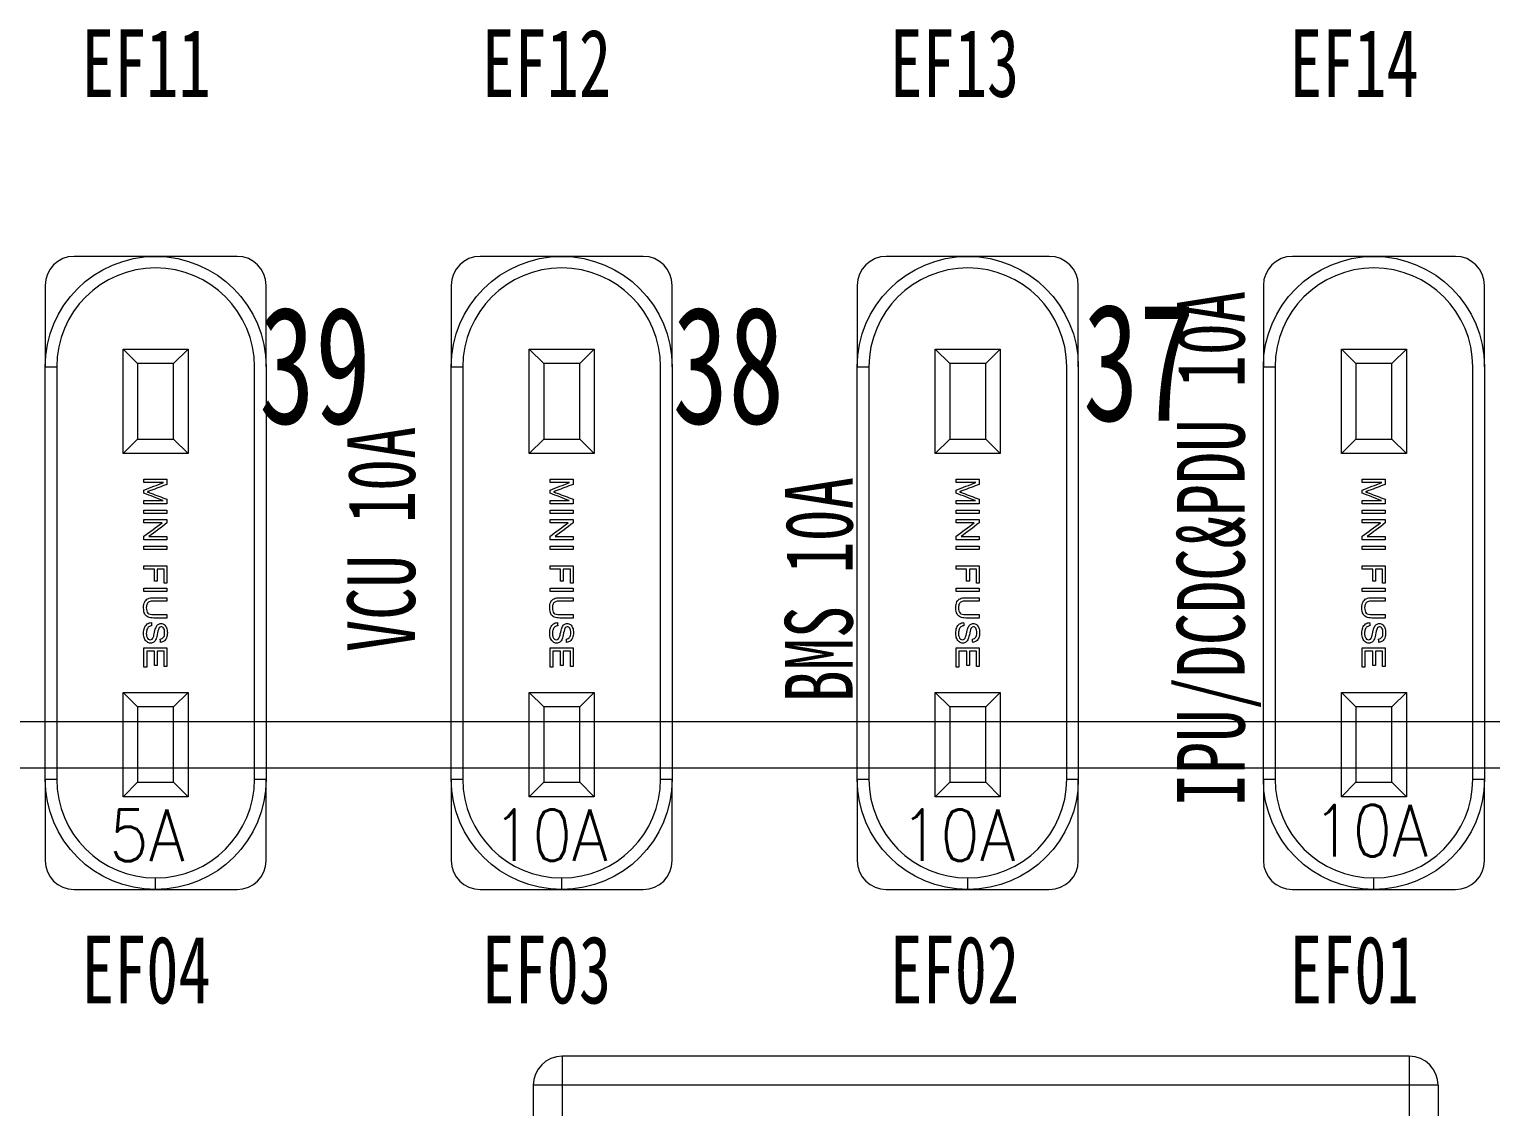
# Model space of a CAD drawing. Header units: inches. Extents: x 47316 to 59086, y 3141 to 11743.
# Drawn here: x 50613.6 to 50670.3, y 10012.2 to 10054 of the extents above; entities that cross this region are included whole.
import ezdxf
from ezdxf.enums import TextEntityAlignment as Align

# ---------------------------------------------------------------- set-up
doc = ezdxf.new("R2010")
doc.units = ezdxf.units.IN
doc.header["$MEASUREMENT"] = 0
doc.styles.add('MtX_romans_shx', font='romans.shx')
doc.styles.add('MtX_STSong', font='')
doc.styles.add('仿宋', font='仿宋_GB2312.ttf', dxfattribs={"width": 0.7})
doc.styles.get('MtX_STSong').set_extended_font_data('STSong')

msp = doc.modelspace()

# ---------------------------------------------------------------- linework, layer by layer
at = {"color": 0, "linetype": 'Continuous', "lineweight": 15}
for p, q in [((50618.516, 10045.15), (50615.355, 10045.15)), ((50621.677, 10045.15), (50618.516, 10045.15)), ((50634.266, 10045.15), (50631.105, 10045.15)), ((50637.427, 10045.15), (50634.266, 10045.15)), ((50650.016, 10045.15), (50646.855, 10045.15)), ((50653.177, 10045.15), (50650.016, 10045.15)), ((50665.766, 10045.15), (50662.605, 10045.15)), ((50668.927, 10045.15), (50665.766, 10045.15)), ((50614.23, 10044.025), (50614.23, 10040.864)), ((50622.802, 10040.864), (50622.802, 10044.025)), ((50629.98, 10044.025), (50629.98, 10040.864)), ((50638.552, 10040.864), (50638.552, 10044.025)), ((50645.73, 10044.025), (50645.73, 10040.864)), ((50654.302, 10040.864), (50654.302, 10044.025)), ((50661.48, 10044.025), (50661.48, 10040.864)), ((50670.052, 10040.864), (50670.052, 10044.025)), ((50617.256, 10041.55), (50619.776, 10041.55)), ((50617.256, 10037.5), (50617.256, 10041.55)), ((50617.819, 10040.988), (50617.256, 10041.55)), ((50619.776, 10041.55), (50619.214, 10040.988)), ((50619.776, 10041.55), (50619.776, 10037.5)), ((50633.006, 10041.55), (50635.526, 10041.55)), ((50633.006, 10037.5), (50633.006, 10041.55)), ((50633.569, 10040.988), (50633.006, 10041.55)), ((50635.526, 10041.55), (50634.964, 10040.988)), ((50635.526, 10041.55), (50635.526, 10037.5)), ((50648.756, 10041.55), (50651.276, 10041.55)), ((50648.756, 10037.5), (50648.756, 10041.55)), ((50649.319, 10040.988), (50648.756, 10041.55)), ((50651.276, 10041.55), (50650.714, 10040.988)), ((50651.276, 10041.55), (50651.276, 10037.5)), ((50664.506, 10041.55), (50667.026, 10041.55)), ((50664.506, 10037.5), (50664.506, 10041.55)), ((50665.069, 10040.988), (50664.506, 10041.55)), ((50667.026, 10041.55), (50666.464, 10040.988)), ((50667.026, 10041.55), (50667.026, 10037.5)), ((50617.819, 10040.988), (50617.819, 10038.063)), ((50619.214, 10040.988), (50617.819, 10040.988)), ((50619.214, 10038.063), (50619.214, 10040.988)), ((50633.569, 10040.988), (50633.569, 10038.063)), ((50634.964, 10040.988), (50633.569, 10040.988)), ((50634.964, 10038.063), (50634.964, 10040.988)), ((50649.319, 10040.988), (50649.319, 10038.063)), ((50650.714, 10040.988), (50649.319, 10040.988)), ((50650.714, 10038.063), (50650.714, 10040.988)), ((50665.069, 10040.988), (50665.069, 10038.063)), ((50666.464, 10040.988), (50665.069, 10040.988)), ((50666.464, 10038.063), (50666.464, 10040.988)), ((50614.23, 10024.866), (50614.23, 10040.864)), ((50614.23, 10040.864), (50614.68, 10040.864)), ((50614.68, 10040.864), (50614.68, 10024.866)), ((50622.352, 10024.866), (50622.352, 10040.864)), ((50622.802, 10040.864), (50622.802, 10024.866)), ((50629.98, 10024.866), (50629.98, 10040.864)), ((50629.98, 10040.864), (50630.43, 10040.864)), ((50630.43, 10040.864), (50630.43, 10024.866)), ((50638.102, 10024.866), (50638.102, 10040.864)), ((50638.552, 10040.864), (50638.552, 10024.866)), ((50645.73, 10024.866), (50645.73, 10040.864)), ((50645.73, 10040.864), (50646.18, 10040.864)), ((50646.18, 10040.864), (50646.18, 10024.866)), ((50653.852, 10024.866), (50653.852, 10040.864)), ((50654.302, 10040.864), (50654.302, 10024.866)), ((50661.48, 10024.866), (50661.48, 10040.864)), ((50661.48, 10040.864), (50661.93, 10040.864)), ((50661.93, 10040.864), (50661.93, 10024.866)), ((50669.602, 10024.866), (50669.602, 10040.864)), ((50670.052, 10040.864), (50670.052, 10024.866)), ((50617.819, 10038.063), (50617.256, 10037.5)), ((50617.819, 10038.063), (50619.214, 10038.063)), ((50619.776, 10037.5), (50619.214, 10038.063)), ((50633.569, 10038.063), (50633.006, 10037.5)), ((50633.569, 10038.063), (50634.964, 10038.063)), ((50635.526, 10037.5), (50634.964, 10038.063)), ((50649.319, 10038.063), (50648.756, 10037.5)), ((50649.319, 10038.063), (50650.714, 10038.063)), ((50651.276, 10037.5), (50650.714, 10038.063)), ((50665.069, 10038.063), (50664.506, 10037.5)), ((50665.069, 10038.063), (50666.464, 10038.063)), ((50667.026, 10037.5), (50666.464, 10038.063)), ((50619.776, 10037.5), (50617.256, 10037.5)), ((50635.526, 10037.5), (50633.006, 10037.5)), ((50651.276, 10037.5), (50648.756, 10037.5)), ((50667.026, 10037.5), (50664.506, 10037.5)), ((50617.819, 10027.668), (50617.256, 10028.23)), ((50617.256, 10024.18), (50617.256, 10028.23)), ((50617.256, 10028.23), (50619.776, 10028.23)), ((50619.776, 10028.23), (50619.214, 10027.668)), ((50619.776, 10028.23), (50619.776, 10024.18)), ((50633.569, 10027.668), (50633.006, 10028.23)), ((50633.006, 10024.18), (50633.006, 10028.23)), ((50633.006, 10028.23), (50635.526, 10028.23)), ((50635.526, 10028.23), (50634.964, 10027.668)), ((50635.526, 10028.23), (50635.526, 10024.18)), ((50649.319, 10027.668), (50648.756, 10028.23)), ((50648.756, 10024.18), (50648.756, 10028.23)), ((50648.756, 10028.23), (50651.276, 10028.23)), ((50651.276, 10028.23), (50650.714, 10027.668)), ((50651.276, 10028.23), (50651.276, 10024.18)), ((50665.069, 10027.668), (50664.506, 10028.23)), ((50664.506, 10024.18), (50664.506, 10028.23)), ((50664.506, 10028.23), (50667.026, 10028.23)), ((50667.026, 10028.23), (50666.464, 10027.668)), ((50667.026, 10028.23), (50667.026, 10024.18)), ((50617.819, 10027.668), (50617.819, 10024.743)), ((50619.214, 10027.668), (50617.819, 10027.668)), ((50619.214, 10024.743), (50619.214, 10027.668)), ((50633.569, 10027.668), (50633.569, 10024.743)), ((50634.964, 10027.668), (50633.569, 10027.668)), ((50634.964, 10024.743), (50634.964, 10027.668)), ((50649.319, 10027.668), (50649.319, 10024.743)), ((50650.714, 10027.668), (50649.319, 10027.668)), ((50650.714, 10024.743), (50650.714, 10027.668)), ((50665.069, 10027.668), (50665.069, 10024.743)), ((50666.464, 10027.668), (50665.069, 10027.668)), ((50666.464, 10024.743), (50666.464, 10027.668)), ((50614.23, 10024.866), (50614.68, 10024.866)), ((50614.23, 10024.866), (50614.23, 10021.705)), ((50617.819, 10024.743), (50617.256, 10024.18)), ((50617.819, 10024.743), (50619.214, 10024.743)), ((50619.776, 10024.18), (50619.214, 10024.743)), ((50622.352, 10024.866), (50622.802, 10024.866)), ((50622.802, 10021.705), (50622.802, 10024.866)), ((50629.98, 10024.866), (50630.43, 10024.866)), ((50629.98, 10024.866), (50629.98, 10021.705)), ((50633.569, 10024.743), (50633.006, 10024.18)), ((50633.569, 10024.743), (50634.964, 10024.743)), ((50635.526, 10024.18), (50634.964, 10024.743)), ((50638.102, 10024.866), (50638.552, 10024.866)), ((50638.552, 10021.705), (50638.552, 10024.866)), ((50645.73, 10024.866), (50646.18, 10024.866)), ((50645.73, 10024.866), (50645.73, 10021.705)), ((50649.319, 10024.743), (50648.756, 10024.18)), ((50649.319, 10024.743), (50650.714, 10024.743)), ((50651.276, 10024.18), (50650.714, 10024.743)), ((50653.852, 10024.866), (50654.302, 10024.866)), ((50654.302, 10021.705), (50654.302, 10024.866)), ((50661.48, 10024.866), (50661.93, 10024.866)), ((50661.48, 10024.866), (50661.48, 10021.705)), ((50665.069, 10024.743), (50664.506, 10024.18)), ((50665.069, 10024.743), (50666.464, 10024.743)), ((50667.026, 10024.18), (50666.464, 10024.743)), ((50669.602, 10024.866), (50670.052, 10024.866)), ((50670.052, 10021.705), (50670.052, 10024.866)), ((50619.776, 10024.18), (50617.256, 10024.18)), ((50635.526, 10024.18), (50633.006, 10024.18)), ((50651.276, 10024.18), (50648.756, 10024.18)), ((50667.026, 10024.18), (50664.506, 10024.18)), ((50615.355, 10020.58), (50618.516, 10020.58)), ((50618.516, 10020.58), (50618.516, 10021.03)), ((50618.516, 10020.58), (50621.677, 10020.58)), ((50631.105, 10020.58), (50634.266, 10020.58)), ((50634.266, 10020.58), (50634.266, 10021.03)), ((50634.266, 10020.58), (50637.427, 10020.58)), ((50646.855, 10020.58), (50650.016, 10020.58)), ((50650.016, 10020.58), (50650.016, 10021.03)), ((50650.016, 10020.58), (50653.177, 10020.58)), ((50662.605, 10020.58), (50665.766, 10020.58)), ((50665.766, 10020.58), (50665.766, 10021.03)), ((50665.766, 10020.58), (50668.927, 10020.58))]:
    msp.add_line(p, q, dxfattribs=at)
at = {"color": 0, "lineweight": 15}
for p, q in [((50878.278, 10027.093), (50570.006, 10027.093)), ((50878.278, 10025.293), (50570.006, 10025.293)), ((50634.285, 10014.109), (50634.285, 9979.909)), ((50667.135, 10014.109), (50634.285, 10014.109)), ((50667.135, 10014.109), (50667.135, 9979.909)), ((50633.16, 10012.984), (50633.16, 9981.034)), ((50668.26, 10012.984), (50633.16, 10012.984)), ((50668.26, 10012.984), (50668.26, 9981.034))]:
    msp.add_line(p, q, dxfattribs=at)
at = {"color": 0, "linetype": 'Continuous', "lineweight": 15, "extrusion": (0, 0, -1)}
for centre, start, end in [((-50618.516, 10040.864), 0, 180), ((-50634.266, 10040.864), 0, 180), ((-50650.016, 10040.864), 0, 180), ((-50665.766, 10040.864), 0, 180), ((-50618.516, 10024.866), 270, 0), ((-50618.516, 10024.866), 180, 270), ((-50634.266, 10024.866), 270, 0), ((-50634.266, 10024.866), 180, 270), ((-50650.016, 10024.866), 270, 0), ((-50650.016, 10024.866), 180, 270), ((-50665.766, 10024.866), 270, 0), ((-50665.766, 10024.866), 180, 270)]:
    msp.add_arc(centre, 4.286, start, end, dxfattribs=at)
at = {"color": 0, "linetype": 'Continuous', "lineweight": 15}
for centre, radius, start, end in [((50615.355, 10044.025), 1.125, 90, 180), ((50621.677, 10044.025), 1.125, 0, 90), ((50631.105, 10044.025), 1.125, 90, 180), ((50637.427, 10044.025), 1.125, 0, 90), ((50646.855, 10044.025), 1.125, 90, 180), ((50653.177, 10044.025), 1.125, 0, 90), ((50662.605, 10044.025), 1.125, 90, 180), ((50668.927, 10044.025), 1.125, 0, 90), ((50618.516, 10040.864), 3.836, 0, 180), ((50634.266, 10040.864), 3.836, 0, 180), ((50650.016, 10040.864), 3.836, 0, 180), ((50665.766, 10040.864), 3.836, 0, 180), ((50618.516, 10024.866), 3.836, 180, 270), ((50618.516, 10024.866), 3.836, 270, 0), ((50634.266, 10024.866), 3.836, 180, 270), ((50634.266, 10024.866), 3.836, 270, 0), ((50650.016, 10024.866), 3.836, 180, 270), ((50650.016, 10024.866), 3.836, 270, 0), ((50665.766, 10024.866), 3.836, 180, 270), ((50665.766, 10024.866), 3.836, 270, 0), ((50615.355, 10021.705), 1.125, 180, 270), ((50621.677, 10021.705), 1.125, 270, 0), ((50631.105, 10021.705), 1.125, 180, 270), ((50637.427, 10021.705), 1.125, 270, 0), ((50646.855, 10021.705), 1.125, 180, 270), ((50653.177, 10021.705), 1.125, 270, 0), ((50662.605, 10021.705), 1.125, 180, 270), ((50668.927, 10021.705), 1.125, 270, 0)]:
    msp.add_arc(centre, radius, start, end, dxfattribs=at)
at = {"color": 0, "lineweight": 15}
for centre, start, end in [((50634.285, 10012.984), 90, 180), ((50667.135, 10012.984), 0, 90)]:
    msp.add_arc(centre, 1.125, start, end, dxfattribs=at)
at = {"color": 0, "linetype": 'Continuous', "lineweight": 15}
for points in [[(50618.065, 10036.501), (50618.362, 10036.501), (50618.659, 10036.501), (50618.956, 10036.501)], [(50618.065, 10036.373), (50618.065, 10036.416), (50618.065, 10036.458), (50618.065, 10036.501)], [(50618.823, 10036.373), (50618.571, 10036.373), (50618.318, 10036.373), (50618.065, 10036.373)], [(50618.065, 10036.083), (50618.318, 10036.18), (50618.571, 10036.276), (50618.823, 10036.373)], [(50618.956, 10036.501), (50618.956, 10036.434), (50618.956, 10036.368), (50618.956, 10036.301)], [(50633.815, 10036.501), (50634.112, 10036.501), (50634.409, 10036.501), (50634.706, 10036.501)], [(50633.815, 10036.373), (50633.815, 10036.416), (50633.815, 10036.458), (50633.815, 10036.501)], [(50634.573, 10036.373), (50634.321, 10036.373), (50634.068, 10036.373), (50633.815, 10036.373)], [(50633.815, 10036.083), (50634.068, 10036.18), (50634.321, 10036.276), (50634.573, 10036.373)], [(50634.706, 10036.501), (50634.706, 10036.434), (50634.706, 10036.368), (50634.706, 10036.301)], [(50649.565, 10036.501), (50649.862, 10036.501), (50650.159, 10036.501), (50650.456, 10036.501)], [(50649.565, 10036.373), (50649.565, 10036.416), (50649.565, 10036.458), (50649.565, 10036.501)], [(50650.323, 10036.373), (50650.071, 10036.373), (50649.818, 10036.373), (50649.565, 10036.373)], [(50649.565, 10036.083), (50649.818, 10036.18), (50650.071, 10036.276), (50650.323, 10036.373)], [(50650.456, 10036.501), (50650.456, 10036.434), (50650.456, 10036.368), (50650.456, 10036.301)], [(50665.315, 10036.501), (50665.612, 10036.501), (50665.909, 10036.501), (50666.206, 10036.501)], [(50665.315, 10036.373), (50665.315, 10036.416), (50665.315, 10036.458), (50665.315, 10036.501)], [(50666.073, 10036.373), (50665.821, 10036.373), (50665.568, 10036.373), (50665.315, 10036.373)], [(50665.315, 10036.083), (50665.568, 10036.18), (50665.821, 10036.276), (50666.073, 10036.373)], [(50666.206, 10036.501), (50666.206, 10036.434), (50666.206, 10036.368), (50666.206, 10036.301)], [(50618.065, 10035.963), (50618.065, 10036.003), (50618.065, 10036.043), (50618.065, 10036.083)], [(50618.811, 10035.672), (50618.562, 10035.769), (50618.313, 10035.866), (50618.065, 10035.963)], [(50633.815, 10035.963), (50633.815, 10036.003), (50633.815, 10036.043), (50633.815, 10036.083)], [(50634.561, 10035.672), (50634.312, 10035.769), (50634.063, 10035.866), (50633.815, 10035.963)], [(50649.565, 10035.963), (50649.565, 10036.003), (50649.565, 10036.043), (50649.565, 10036.083)], [(50650.311, 10035.672), (50650.062, 10035.769), (50649.813, 10035.866), (50649.565, 10035.963)], [(50665.315, 10035.963), (50665.315, 10036.003), (50665.315, 10036.043), (50665.315, 10036.083)], [(50666.061, 10035.672), (50665.812, 10035.769), (50665.563, 10035.866), (50665.315, 10035.963)], [(50618.065, 10035.544), (50618.065, 10035.587), (50618.065, 10035.629), (50618.065, 10035.672)], [(50618.065, 10035.672), (50618.313, 10035.672), (50618.562, 10035.672), (50618.811, 10035.672)], [(50618.956, 10035.544), (50618.659, 10035.544), (50618.362, 10035.544), (50618.065, 10035.544)], [(50618.065, 10035.175), (50618.065, 10035.219), (50618.065, 10035.263), (50618.065, 10035.308)], [(50618.065, 10035.308), (50618.362, 10035.308), (50618.659, 10035.308), (50618.956, 10035.308)], [(50618.956, 10035.723), (50618.956, 10035.663), (50618.956, 10035.604), (50618.956, 10035.544)], [(50618.956, 10035.308), (50618.956, 10035.263), (50618.956, 10035.219), (50618.956, 10035.175)], [(50633.815, 10035.544), (50633.815, 10035.587), (50633.815, 10035.629), (50633.815, 10035.672)], [(50633.815, 10035.672), (50634.063, 10035.672), (50634.312, 10035.672), (50634.561, 10035.672)], [(50634.706, 10035.544), (50634.409, 10035.544), (50634.112, 10035.544), (50633.815, 10035.544)], [(50633.815, 10035.175), (50633.815, 10035.219), (50633.815, 10035.263), (50633.815, 10035.308)], [(50633.815, 10035.308), (50634.112, 10035.308), (50634.409, 10035.308), (50634.706, 10035.308)], [(50634.706, 10035.723), (50634.706, 10035.663), (50634.706, 10035.604), (50634.706, 10035.544)], [(50634.706, 10035.308), (50634.706, 10035.263), (50634.706, 10035.219), (50634.706, 10035.175)], [(50649.565, 10035.544), (50649.565, 10035.587), (50649.565, 10035.629), (50649.565, 10035.672)], [(50649.565, 10035.672), (50649.813, 10035.672), (50650.062, 10035.672), (50650.311, 10035.672)], [(50650.456, 10035.544), (50650.159, 10035.544), (50649.862, 10035.544), (50649.565, 10035.544)], [(50649.565, 10035.175), (50649.565, 10035.219), (50649.565, 10035.263), (50649.565, 10035.308)], [(50649.565, 10035.308), (50649.862, 10035.308), (50650.159, 10035.308), (50650.456, 10035.308)], [(50650.456, 10035.723), (50650.456, 10035.663), (50650.456, 10035.604), (50650.456, 10035.544)], [(50650.456, 10035.308), (50650.456, 10035.263), (50650.456, 10035.219), (50650.456, 10035.175)], [(50665.315, 10035.544), (50665.315, 10035.587), (50665.315, 10035.629), (50665.315, 10035.672)], [(50665.315, 10035.672), (50665.563, 10035.672), (50665.812, 10035.672), (50666.061, 10035.672)], [(50666.206, 10035.544), (50665.909, 10035.544), (50665.612, 10035.544), (50665.315, 10035.544)], [(50665.315, 10035.175), (50665.315, 10035.219), (50665.315, 10035.263), (50665.315, 10035.308)], [(50665.315, 10035.308), (50665.612, 10035.308), (50665.909, 10035.308), (50666.206, 10035.308)], [(50666.206, 10035.723), (50666.206, 10035.663), (50666.206, 10035.604), (50666.206, 10035.544)], [(50666.206, 10035.308), (50666.206, 10035.263), (50666.206, 10035.219), (50666.206, 10035.175)], [(50618.956, 10035.175), (50618.659, 10035.175), (50618.362, 10035.175), (50618.065, 10035.175)], [(50618.065, 10034.815), (50618.065, 10034.858), (50618.065, 10034.9), (50618.065, 10034.943)], [(50618.065, 10034.943), (50618.362, 10034.943), (50618.659, 10034.943), (50618.956, 10034.943)], [(50618.765, 10034.815), (50618.532, 10034.815), (50618.298, 10034.815), (50618.065, 10034.815)], [(50618.065, 10034.289), (50618.298, 10034.464), (50618.532, 10034.64), (50618.765, 10034.815)], [(50618.956, 10034.806), (50618.723, 10034.631), (50618.489, 10034.455), (50618.256, 10034.28)], [(50618.956, 10034.943), (50618.956, 10034.897), (50618.956, 10034.852), (50618.956, 10034.806)], [(50634.706, 10035.175), (50634.409, 10035.175), (50634.112, 10035.175), (50633.815, 10035.175)], [(50633.815, 10034.815), (50633.815, 10034.858), (50633.815, 10034.9), (50633.815, 10034.943)], [(50633.815, 10034.943), (50634.112, 10034.943), (50634.409, 10034.943), (50634.706, 10034.943)], [(50634.515, 10034.815), (50634.282, 10034.815), (50634.048, 10034.815), (50633.815, 10034.815)], [(50633.815, 10034.289), (50634.048, 10034.464), (50634.282, 10034.64), (50634.515, 10034.815)], [(50634.706, 10034.806), (50634.473, 10034.631), (50634.239, 10034.455), (50634.006, 10034.28)], [(50634.706, 10034.943), (50634.706, 10034.897), (50634.706, 10034.852), (50634.706, 10034.806)], [(50650.456, 10035.175), (50650.159, 10035.175), (50649.862, 10035.175), (50649.565, 10035.175)], [(50649.565, 10034.815), (50649.565, 10034.858), (50649.565, 10034.9), (50649.565, 10034.943)], [(50649.565, 10034.943), (50649.862, 10034.943), (50650.159, 10034.943), (50650.456, 10034.943)], [(50650.265, 10034.815), (50650.032, 10034.815), (50649.798, 10034.815), (50649.565, 10034.815)], [(50649.565, 10034.289), (50649.798, 10034.464), (50650.032, 10034.64), (50650.265, 10034.815)], [(50650.456, 10034.806), (50650.223, 10034.631), (50649.989, 10034.455), (50649.756, 10034.28)], [(50650.456, 10034.943), (50650.456, 10034.897), (50650.456, 10034.852), (50650.456, 10034.806)], [(50666.206, 10035.175), (50665.909, 10035.175), (50665.612, 10035.175), (50665.315, 10035.175)], [(50665.315, 10034.815), (50665.315, 10034.858), (50665.315, 10034.9), (50665.315, 10034.943)], [(50665.315, 10034.943), (50665.612, 10034.943), (50665.909, 10034.943), (50666.206, 10034.943)], [(50666.015, 10034.815), (50665.782, 10034.815), (50665.548, 10034.815), (50665.315, 10034.815)], [(50665.315, 10034.289), (50665.548, 10034.464), (50665.782, 10034.64), (50666.015, 10034.815)], [(50666.206, 10034.806), (50665.973, 10034.631), (50665.739, 10034.455), (50665.506, 10034.28)], [(50666.206, 10034.943), (50666.206, 10034.897), (50666.206, 10034.852), (50666.206, 10034.806)], [(50618.065, 10034.153), (50618.065, 10034.198), (50618.065, 10034.243), (50618.065, 10034.289)], [(50618.956, 10034.153), (50618.659, 10034.153), (50618.362, 10034.153), (50618.065, 10034.153)], [(50618.256, 10034.28), (50618.489, 10034.28), (50618.723, 10034.28), (50618.956, 10034.28)], [(50618.956, 10034.28), (50618.956, 10034.237), (50618.956, 10034.195), (50618.956, 10034.153)], [(50633.815, 10034.153), (50633.815, 10034.198), (50633.815, 10034.243), (50633.815, 10034.289)], [(50634.706, 10034.153), (50634.409, 10034.153), (50634.112, 10034.153), (50633.815, 10034.153)], [(50634.006, 10034.28), (50634.239, 10034.28), (50634.473, 10034.28), (50634.706, 10034.28)], [(50634.706, 10034.28), (50634.706, 10034.237), (50634.706, 10034.195), (50634.706, 10034.153)], [(50649.565, 10034.153), (50649.565, 10034.198), (50649.565, 10034.243), (50649.565, 10034.289)], [(50650.456, 10034.153), (50650.159, 10034.153), (50649.862, 10034.153), (50649.565, 10034.153)], [(50649.756, 10034.28), (50649.989, 10034.28), (50650.223, 10034.28), (50650.456, 10034.28)], [(50650.456, 10034.28), (50650.456, 10034.237), (50650.456, 10034.195), (50650.456, 10034.153)], [(50665.315, 10034.153), (50665.315, 10034.198), (50665.315, 10034.243), (50665.315, 10034.289)], [(50666.206, 10034.153), (50665.909, 10034.153), (50665.612, 10034.153), (50665.315, 10034.153)], [(50665.506, 10034.28), (50665.739, 10034.28), (50665.973, 10034.28), (50666.206, 10034.28)], [(50666.206, 10034.28), (50666.206, 10034.237), (50666.206, 10034.195), (50666.206, 10034.153)], [(50618.065, 10033.774), (50618.065, 10033.819), (50618.065, 10033.863), (50618.065, 10033.907)], [(50618.065, 10033.907), (50618.362, 10033.907), (50618.659, 10033.907), (50618.956, 10033.907)], [(50618.956, 10033.774), (50618.659, 10033.774), (50618.362, 10033.774), (50618.065, 10033.774)], [(50618.956, 10033.907), (50618.956, 10033.863), (50618.956, 10033.819), (50618.956, 10033.774)], [(50633.815, 10033.774), (50633.815, 10033.819), (50633.815, 10033.863), (50633.815, 10033.907)], [(50633.815, 10033.907), (50634.112, 10033.907), (50634.409, 10033.907), (50634.706, 10033.907)], [(50634.706, 10033.774), (50634.409, 10033.774), (50634.112, 10033.774), (50633.815, 10033.774)], [(50634.706, 10033.907), (50634.706, 10033.863), (50634.706, 10033.819), (50634.706, 10033.774)], [(50649.565, 10033.774), (50649.565, 10033.819), (50649.565, 10033.863), (50649.565, 10033.907)], [(50649.565, 10033.907), (50649.862, 10033.907), (50650.159, 10033.907), (50650.456, 10033.907)], [(50650.456, 10033.774), (50650.159, 10033.774), (50649.862, 10033.774), (50649.565, 10033.774)], [(50650.456, 10033.907), (50650.456, 10033.863), (50650.456, 10033.819), (50650.456, 10033.774)], [(50665.315, 10033.774), (50665.315, 10033.819), (50665.315, 10033.863), (50665.315, 10033.907)], [(50665.315, 10033.907), (50665.612, 10033.907), (50665.909, 10033.907), (50666.206, 10033.907)], [(50666.206, 10033.774), (50665.909, 10033.774), (50665.612, 10033.774), (50665.315, 10033.774)], [(50666.206, 10033.907), (50666.206, 10033.863), (50666.206, 10033.819), (50666.206, 10033.774)], [(50618.065, 10033.145), (50618.362, 10033.145), (50618.659, 10033.145), (50618.956, 10033.145)], [(50618.065, 10033.012), (50618.065, 10033.056), (50618.065, 10033.101), (50618.065, 10033.145)], [(50618.47, 10033.012), (50618.335, 10033.012), (50618.2, 10033.012), (50618.065, 10033.012)], [(50618.47, 10032.542), (50618.47, 10032.699), (50618.47, 10032.855), (50618.47, 10033.012)], [(50618.575, 10033.012), (50618.575, 10032.855), (50618.575, 10032.699), (50618.575, 10032.542)], [(50618.851, 10033.012), (50618.759, 10033.012), (50618.667, 10033.012), (50618.575, 10033.012)], [(50618.851, 10032.469), (50618.851, 10032.65), (50618.851, 10032.831), (50618.851, 10033.012)], [(50618.956, 10033.145), (50618.956, 10032.919), (50618.956, 10032.694), (50618.956, 10032.469)], [(50633.815, 10033.145), (50634.112, 10033.145), (50634.409, 10033.145), (50634.706, 10033.145)], [(50633.815, 10033.012), (50633.815, 10033.056), (50633.815, 10033.101), (50633.815, 10033.145)], [(50634.22, 10033.012), (50634.085, 10033.012), (50633.95, 10033.012), (50633.815, 10033.012)], [(50634.22, 10032.542), (50634.22, 10032.699), (50634.22, 10032.855), (50634.22, 10033.012)], [(50634.325, 10033.012), (50634.325, 10032.855), (50634.325, 10032.699), (50634.325, 10032.542)], [(50634.601, 10033.012), (50634.509, 10033.012), (50634.417, 10033.012), (50634.325, 10033.012)], [(50634.601, 10032.469), (50634.601, 10032.65), (50634.601, 10032.831), (50634.601, 10033.012)], [(50634.706, 10033.145), (50634.706, 10032.919), (50634.706, 10032.694), (50634.706, 10032.469)], [(50649.565, 10033.145), (50649.862, 10033.145), (50650.159, 10033.145), (50650.456, 10033.145)], [(50649.565, 10033.012), (50649.565, 10033.056), (50649.565, 10033.101), (50649.565, 10033.145)], [(50649.97, 10033.012), (50649.835, 10033.012), (50649.7, 10033.012), (50649.565, 10033.012)], [(50649.97, 10032.542), (50649.97, 10032.699), (50649.97, 10032.855), (50649.97, 10033.012)], [(50650.075, 10033.012), (50650.075, 10032.855), (50650.075, 10032.699), (50650.075, 10032.542)], [(50650.351, 10033.012), (50650.259, 10033.012), (50650.167, 10033.012), (50650.075, 10033.012)], [(50650.351, 10032.469), (50650.351, 10032.65), (50650.351, 10032.831), (50650.351, 10033.012)], [(50650.456, 10033.145), (50650.456, 10032.919), (50650.456, 10032.694), (50650.456, 10032.469)], [(50665.315, 10033.145), (50665.612, 10033.145), (50665.909, 10033.145), (50666.206, 10033.145)], [(50665.315, 10033.012), (50665.315, 10033.056), (50665.315, 10033.101), (50665.315, 10033.145)], [(50665.72, 10033.012), (50665.585, 10033.012), (50665.45, 10033.012), (50665.315, 10033.012)], [(50665.72, 10032.542), (50665.72, 10032.699), (50665.72, 10032.855), (50665.72, 10033.012)], [(50665.825, 10033.012), (50665.825, 10032.855), (50665.825, 10032.699), (50665.825, 10032.542)], [(50666.101, 10033.012), (50666.009, 10033.012), (50665.917, 10033.012), (50665.825, 10033.012)], [(50666.101, 10032.469), (50666.101, 10032.65), (50666.101, 10032.831), (50666.101, 10033.012)], [(50666.206, 10033.145), (50666.206, 10032.919), (50666.206, 10032.694), (50666.206, 10032.469)], [(50618.575, 10032.542), (50618.54, 10032.542), (50618.505, 10032.542), (50618.47, 10032.542)], [(50618.956, 10032.469), (50618.921, 10032.469), (50618.886, 10032.469), (50618.851, 10032.469)], [(50634.325, 10032.542), (50634.29, 10032.542), (50634.255, 10032.542), (50634.22, 10032.542)], [(50634.706, 10032.469), (50634.671, 10032.469), (50634.636, 10032.469), (50634.601, 10032.469)], [(50650.075, 10032.542), (50650.04, 10032.542), (50650.005, 10032.542), (50649.97, 10032.542)], [(50650.456, 10032.469), (50650.421, 10032.469), (50650.386, 10032.469), (50650.351, 10032.469)], [(50665.825, 10032.542), (50665.79, 10032.542), (50665.755, 10032.542), (50665.72, 10032.542)], [(50666.206, 10032.469), (50666.171, 10032.469), (50666.136, 10032.469), (50666.101, 10032.469)], [(50618.065, 10032.141), (50618.065, 10032.185), (50618.065, 10032.229), (50618.065, 10032.274)], [(50618.065, 10032.274), (50618.362, 10032.274), (50618.659, 10032.274), (50618.956, 10032.274)], [(50618.956, 10032.141), (50618.659, 10032.141), (50618.362, 10032.141), (50618.065, 10032.141)], [(50618.956, 10032.274), (50618.956, 10032.229), (50618.956, 10032.185), (50618.956, 10032.141)], [(50618.956, 10031.905), (50618.956, 10031.861), (50618.956, 10031.817), (50618.956, 10031.772)], [(50633.815, 10032.141), (50633.815, 10032.185), (50633.815, 10032.229), (50633.815, 10032.274)], [(50633.815, 10032.274), (50634.112, 10032.274), (50634.409, 10032.274), (50634.706, 10032.274)], [(50634.706, 10032.141), (50634.409, 10032.141), (50634.112, 10032.141), (50633.815, 10032.141)], [(50634.706, 10032.274), (50634.706, 10032.229), (50634.706, 10032.185), (50634.706, 10032.141)], [(50634.706, 10031.905), (50634.706, 10031.861), (50634.706, 10031.817), (50634.706, 10031.772)], [(50649.565, 10032.141), (50649.565, 10032.185), (50649.565, 10032.229), (50649.565, 10032.274)], [(50649.565, 10032.274), (50649.862, 10032.274), (50650.159, 10032.274), (50650.456, 10032.274)], [(50650.456, 10032.141), (50650.159, 10032.141), (50649.862, 10032.141), (50649.565, 10032.141)], [(50650.456, 10032.274), (50650.456, 10032.229), (50650.456, 10032.185), (50650.456, 10032.141)], [(50650.456, 10031.905), (50650.456, 10031.861), (50650.456, 10031.817), (50650.456, 10031.772)], [(50665.315, 10032.141), (50665.315, 10032.185), (50665.315, 10032.229), (50665.315, 10032.274)], [(50665.315, 10032.274), (50665.612, 10032.274), (50665.909, 10032.274), (50666.206, 10032.274)], [(50666.206, 10032.141), (50665.909, 10032.141), (50665.612, 10032.141), (50665.315, 10032.141)], [(50666.206, 10032.274), (50666.206, 10032.229), (50666.206, 10032.185), (50666.206, 10032.141)], [(50666.206, 10031.905), (50666.206, 10031.861), (50666.206, 10031.817), (50666.206, 10031.772)], [(50618.191, 10030.886), (50618.238, 10030.921), (50618.291, 10030.939), (50618.351, 10030.941)], [(50618.351, 10030.941), (50618.354, 10030.899), (50618.358, 10030.858), (50618.361, 10030.816)], [(50618.442, 10031.249), (50618.613, 10031.249), (50618.784, 10031.249), (50618.956, 10031.249)], [(50618.956, 10031.249), (50618.956, 10031.205), (50618.956, 10031.161), (50618.956, 10031.117)], [(50633.941, 10030.886), (50633.988, 10030.921), (50634.041, 10030.939), (50634.101, 10030.941)], [(50634.101, 10030.941), (50634.104, 10030.899), (50634.108, 10030.858), (50634.111, 10030.816)], [(50634.192, 10031.249), (50634.363, 10031.249), (50634.534, 10031.249), (50634.706, 10031.249)], [(50634.706, 10031.249), (50634.706, 10031.205), (50634.706, 10031.161), (50634.706, 10031.117)], [(50649.691, 10030.886), (50649.738, 10030.921), (50649.791, 10030.939), (50649.851, 10030.941)], [(50649.851, 10030.941), (50649.854, 10030.899), (50649.858, 10030.858), (50649.861, 10030.816)], [(50649.942, 10031.249), (50650.113, 10031.249), (50650.284, 10031.249), (50650.456, 10031.249)], [(50650.456, 10031.249), (50650.456, 10031.205), (50650.456, 10031.161), (50650.456, 10031.117)], [(50665.441, 10030.886), (50665.488, 10030.921), (50665.541, 10030.939), (50665.601, 10030.941)], [(50665.601, 10030.941), (50665.604, 10030.899), (50665.608, 10030.858), (50665.611, 10030.816)], [(50665.692, 10031.249), (50665.863, 10031.249), (50666.034, 10031.249), (50666.206, 10031.249)], [(50666.206, 10031.249), (50666.206, 10031.205), (50666.206, 10031.161), (50666.206, 10031.117)], [(50618.705, 10030.173), (50618.702, 10030.215), (50618.699, 10030.258), (50618.696, 10030.3)], [(50634.455, 10030.173), (50634.452, 10030.215), (50634.449, 10030.258), (50634.446, 10030.3)], [(50650.205, 10030.173), (50650.202, 10030.215), (50650.199, 10030.258), (50650.196, 10030.3)], [(50665.955, 10030.173), (50665.952, 10030.215), (50665.949, 10030.258), (50665.946, 10030.3)], [(50618.065, 10029.211), (50618.065, 10029.46), (50618.065, 10029.71), (50618.065, 10029.959)], [(50618.065, 10029.959), (50618.362, 10029.959), (50618.659, 10029.959), (50618.956, 10029.959)], [(50618.17, 10029.826), (50618.17, 10029.621), (50618.17, 10029.416), (50618.17, 10029.211)], [(50618.473, 10029.826), (50618.372, 10029.826), (50618.271, 10029.826), (50618.17, 10029.826)], [(50618.473, 10029.272), (50618.473, 10029.457), (50618.473, 10029.642), (50618.473, 10029.826)], [(50618.851, 10029.826), (50618.76, 10029.826), (50618.669, 10029.826), (50618.578, 10029.826)], [(50618.578, 10029.826), (50618.578, 10029.642), (50618.578, 10029.457), (50618.578, 10029.272)], [(50618.851, 10029.234), (50618.851, 10029.432), (50618.851, 10029.629), (50618.851, 10029.826)], [(50618.956, 10029.959), (50618.956, 10029.717), (50618.956, 10029.476), (50618.956, 10029.234)], [(50633.815, 10029.211), (50633.815, 10029.46), (50633.815, 10029.71), (50633.815, 10029.959)], [(50633.815, 10029.959), (50634.112, 10029.959), (50634.409, 10029.959), (50634.706, 10029.959)], [(50633.92, 10029.826), (50633.92, 10029.621), (50633.92, 10029.416), (50633.92, 10029.211)], [(50634.223, 10029.826), (50634.122, 10029.826), (50634.021, 10029.826), (50633.92, 10029.826)], [(50634.223, 10029.272), (50634.223, 10029.457), (50634.223, 10029.642), (50634.223, 10029.826)], [(50634.601, 10029.826), (50634.51, 10029.826), (50634.419, 10029.826), (50634.328, 10029.826)], [(50634.328, 10029.826), (50634.328, 10029.642), (50634.328, 10029.457), (50634.328, 10029.272)], [(50634.601, 10029.234), (50634.601, 10029.432), (50634.601, 10029.629), (50634.601, 10029.826)], [(50634.706, 10029.959), (50634.706, 10029.717), (50634.706, 10029.476), (50634.706, 10029.234)], [(50649.565, 10029.211), (50649.565, 10029.46), (50649.565, 10029.71), (50649.565, 10029.959)], [(50649.565, 10029.959), (50649.862, 10029.959), (50650.159, 10029.959), (50650.456, 10029.959)], [(50649.67, 10029.826), (50649.67, 10029.621), (50649.67, 10029.416), (50649.67, 10029.211)], [(50649.973, 10029.826), (50649.872, 10029.826), (50649.771, 10029.826), (50649.67, 10029.826)], [(50649.973, 10029.272), (50649.973, 10029.457), (50649.973, 10029.642), (50649.973, 10029.826)], [(50650.351, 10029.826), (50650.26, 10029.826), (50650.169, 10029.826), (50650.078, 10029.826)], [(50650.078, 10029.826), (50650.078, 10029.642), (50650.078, 10029.457), (50650.078, 10029.272)], [(50650.351, 10029.234), (50650.351, 10029.432), (50650.351, 10029.629), (50650.351, 10029.826)], [(50650.456, 10029.959), (50650.456, 10029.717), (50650.456, 10029.476), (50650.456, 10029.234)], [(50665.315, 10029.211), (50665.315, 10029.46), (50665.315, 10029.71), (50665.315, 10029.959)], [(50665.315, 10029.959), (50665.612, 10029.959), (50665.909, 10029.959), (50666.206, 10029.959)], [(50665.42, 10029.826), (50665.42, 10029.621), (50665.42, 10029.416), (50665.42, 10029.211)], [(50665.723, 10029.826), (50665.622, 10029.826), (50665.521, 10029.826), (50665.42, 10029.826)], [(50665.723, 10029.272), (50665.723, 10029.457), (50665.723, 10029.642), (50665.723, 10029.826)], [(50666.101, 10029.826), (50666.01, 10029.826), (50665.919, 10029.826), (50665.828, 10029.826)], [(50665.828, 10029.826), (50665.828, 10029.642), (50665.828, 10029.457), (50665.828, 10029.272)], [(50666.101, 10029.234), (50666.101, 10029.432), (50666.101, 10029.629), (50666.101, 10029.826)], [(50666.206, 10029.959), (50666.206, 10029.717), (50666.206, 10029.476), (50666.206, 10029.234)], [(50618.17, 10029.211), (50618.135, 10029.211), (50618.1, 10029.211), (50618.065, 10029.211)], [(50618.578, 10029.272), (50618.543, 10029.272), (50618.508, 10029.272), (50618.473, 10029.272)], [(50618.956, 10029.234), (50618.921, 10029.234), (50618.886, 10029.234), (50618.851, 10029.234)], [(50633.92, 10029.211), (50633.885, 10029.211), (50633.85, 10029.211), (50633.815, 10029.211)], [(50634.328, 10029.272), (50634.293, 10029.272), (50634.258, 10029.272), (50634.223, 10029.272)], [(50634.706, 10029.234), (50634.671, 10029.234), (50634.636, 10029.234), (50634.601, 10029.234)], [(50649.67, 10029.211), (50649.635, 10029.211), (50649.6, 10029.211), (50649.565, 10029.211)], [(50650.078, 10029.272), (50650.043, 10029.272), (50650.008, 10029.272), (50649.973, 10029.272)], [(50650.456, 10029.234), (50650.421, 10029.234), (50650.386, 10029.234), (50650.351, 10029.234)], [(50665.42, 10029.211), (50665.385, 10029.211), (50665.35, 10029.211), (50665.315, 10029.211)], [(50665.828, 10029.272), (50665.793, 10029.272), (50665.758, 10029.272), (50665.723, 10029.272)], [(50666.206, 10029.234), (50666.171, 10029.234), (50666.136, 10029.234), (50666.101, 10029.234)]]:
    msp.add_open_spline(points, degree=3, dxfattribs=at)
for points, knots in [([(50618.956, 10036.301), (50618.746, 10036.222), (50618.535, 10036.143), (50618.266, 10036.042), (50618.222, 10036.026), (50618.193, 10036.016)], [0, 0, 0, 0, 0.781533, 0.781533, 1, 1, 1, 1]), ([(50618.193, 10036.016), (50618.226, 10036.005), (50618.273, 10035.987), (50618.543, 10035.883), (50618.749, 10035.803), (50618.956, 10035.723)], [0, 0, 0, 0, 0.232567, 0.232567, 1, 1, 1, 1]), ([(50634.706, 10036.301), (50634.496, 10036.222), (50634.285, 10036.143), (50634.016, 10036.042), (50633.972, 10036.026), (50633.943, 10036.016)], [0, 0, 0, 0, 0.781533, 0.781533, 1, 1, 1, 1]), ([(50633.943, 10036.016), (50633.976, 10036.005), (50634.023, 10035.987), (50634.293, 10035.883), (50634.499, 10035.803), (50634.706, 10035.723)], [0, 0, 0, 0, 0.232567, 0.232567, 1, 1, 1, 1]), ([(50650.456, 10036.301), (50650.246, 10036.222), (50650.035, 10036.143), (50649.766, 10036.042), (50649.722, 10036.026), (50649.693, 10036.016)], [0, 0, 0, 0, 0.781533, 0.781533, 1, 1, 1, 1]), ([(50649.693, 10036.016), (50649.726, 10036.005), (50649.773, 10035.987), (50650.043, 10035.883), (50650.249, 10035.803), (50650.456, 10035.723)], [0, 0, 0, 0, 0.232567, 0.232567, 1, 1, 1, 1]), ([(50666.206, 10036.301), (50665.996, 10036.222), (50665.785, 10036.143), (50665.516, 10036.042), (50665.472, 10036.026), (50665.443, 10036.016)], [0, 0, 0, 0, 0.781533, 0.781533, 1, 1, 1, 1]), ([(50665.443, 10036.016), (50665.476, 10036.005), (50665.523, 10035.987), (50665.793, 10035.883), (50665.999, 10035.803), (50666.206, 10035.723)], [0, 0, 0, 0, 0.232567, 0.232567, 1, 1, 1, 1]), ([(50618.956, 10031.117), (50618.784, 10031.117), (50618.613, 10031.117), (50618.352, 10031.117), (50618.28, 10031.128), (50618.175, 10031.174), (50618.132, 10031.215), (50618.066, 10031.334), (50618.05, 10031.412), (50618.05, 10031.602), (50618.064, 10031.679), (50618.122, 10031.799), (50618.163, 10031.841), (50618.272, 10031.892), (50618.347, 10031.905), (50618.613, 10031.905), (50618.784, 10031.905), (50618.956, 10031.905)], [0, 0, 0, 0, 0.199494, 0.199494, 0.303659, 0.303659, 0.408019, 0.408019, 0.512549, 0.512549, 0.61403, 0.61403, 0.715358, 0.715358, 0.816523, 0.816523, 1, 1, 1, 1]), ([(50634.706, 10031.117), (50634.534, 10031.117), (50634.363, 10031.117), (50634.102, 10031.117), (50634.03, 10031.128), (50633.925, 10031.174), (50633.882, 10031.215), (50633.816, 10031.334), (50633.8, 10031.412), (50633.8, 10031.602), (50633.814, 10031.679), (50633.872, 10031.799), (50633.913, 10031.841), (50634.022, 10031.892), (50634.097, 10031.905), (50634.363, 10031.905), (50634.534, 10031.905), (50634.706, 10031.905)], [0, 0, 0, 0, 0.199494, 0.199494, 0.303659, 0.303659, 0.408019, 0.408019, 0.512549, 0.512549, 0.61403, 0.61403, 0.715358, 0.715358, 0.816523, 0.816523, 1, 1, 1, 1]), ([(50650.456, 10031.117), (50650.284, 10031.117), (50650.113, 10031.117), (50649.852, 10031.117), (50649.78, 10031.128), (50649.675, 10031.174), (50649.632, 10031.215), (50649.566, 10031.334), (50649.55, 10031.412), (50649.55, 10031.602), (50649.564, 10031.679), (50649.622, 10031.799), (50649.663, 10031.841), (50649.772, 10031.892), (50649.847, 10031.905), (50650.113, 10031.905), (50650.284, 10031.905), (50650.456, 10031.905)], [0, 0, 0, 0, 0.199494, 0.199494, 0.303659, 0.303659, 0.408019, 0.408019, 0.512549, 0.512549, 0.61403, 0.61403, 0.715358, 0.715358, 0.816523, 0.816523, 1, 1, 1, 1]), ([(50666.206, 10031.117), (50666.034, 10031.117), (50665.863, 10031.117), (50665.602, 10031.117), (50665.53, 10031.128), (50665.425, 10031.174), (50665.382, 10031.215), (50665.316, 10031.334), (50665.3, 10031.412), (50665.3, 10031.602), (50665.314, 10031.679), (50665.372, 10031.799), (50665.413, 10031.841), (50665.522, 10031.892), (50665.597, 10031.905), (50665.863, 10031.905), (50666.034, 10031.905), (50666.206, 10031.905)], [0, 0, 0, 0, 0.199494, 0.199494, 0.303659, 0.303659, 0.408019, 0.408019, 0.512549, 0.512549, 0.61403, 0.61403, 0.715358, 0.715358, 0.816523, 0.816523, 1, 1, 1, 1]), ([(50618.956, 10031.772), (50618.784, 10031.772), (50618.613, 10031.772), (50618.364, 10031.772), (50618.307, 10031.764), (50618.234, 10031.732), (50618.206, 10031.704), (50618.166, 10031.625), (50618.156, 10031.577), (50618.156, 10031.423), (50618.176, 10031.353), (50618.254, 10031.27), (50618.33, 10031.249), (50618.442, 10031.249)], [0, 0, 0, 0, 0.256825, 0.256825, 0.372601, 0.372601, 0.488983, 0.488983, 0.605033, 0.605033, 0.802787, 0.802787, 1, 1, 1, 1]), ([(50634.706, 10031.772), (50634.534, 10031.772), (50634.363, 10031.772), (50634.114, 10031.772), (50634.057, 10031.764), (50633.984, 10031.732), (50633.956, 10031.704), (50633.916, 10031.625), (50633.906, 10031.577), (50633.906, 10031.423), (50633.926, 10031.353), (50634.004, 10031.27), (50634.08, 10031.249), (50634.192, 10031.249)], [0, 0, 0, 0, 0.256825, 0.256825, 0.372601, 0.372601, 0.488983, 0.488983, 0.605033, 0.605033, 0.802787, 0.802787, 1, 1, 1, 1]), ([(50650.456, 10031.772), (50650.284, 10031.772), (50650.113, 10031.772), (50649.864, 10031.772), (50649.807, 10031.764), (50649.734, 10031.732), (50649.706, 10031.704), (50649.666, 10031.625), (50649.656, 10031.577), (50649.656, 10031.423), (50649.676, 10031.353), (50649.754, 10031.27), (50649.83, 10031.249), (50649.942, 10031.249)], [0, 0, 0, 0, 0.256825, 0.256825, 0.372601, 0.372601, 0.488983, 0.488983, 0.605033, 0.605033, 0.802787, 0.802787, 1, 1, 1, 1]), ([(50666.206, 10031.772), (50666.034, 10031.772), (50665.863, 10031.772), (50665.614, 10031.772), (50665.557, 10031.764), (50665.484, 10031.732), (50665.456, 10031.704), (50665.416, 10031.625), (50665.406, 10031.577), (50665.406, 10031.423), (50665.426, 10031.353), (50665.504, 10031.27), (50665.58, 10031.249), (50665.692, 10031.249)], [0, 0, 0, 0, 0.256825, 0.256825, 0.372601, 0.372601, 0.488983, 0.488983, 0.605033, 0.605033, 0.802787, 0.802787, 1, 1, 1, 1]), ([(50618.696, 10030.3), (50618.753, 10030.307), (50618.795, 10030.33), (50618.853, 10030.409), (50618.867, 10030.467), (50618.867, 10030.624), (50618.854, 10030.683), (50618.802, 10030.756), (50618.77, 10030.775), (50618.701, 10030.775), (50618.675, 10030.762), (50618.634, 10030.71), (50618.613, 10030.643), (50618.569, 10030.428), (50618.55, 10030.354), (50618.51, 10030.255), (50618.48, 10030.212), (50618.407, 10030.157), (50618.364, 10030.143), (50618.269, 10030.143), (50618.224, 10030.158), (50618.14, 10030.219), (50618.108, 10030.263), (50618.061, 10030.378), (50618.05, 10030.442), (50618.05, 10030.604), (50618.061, 10030.68), (50618.108, 10030.803), (50618.144, 10030.851), (50618.191, 10030.886)], [0, 0, 0, 0, 0.060497, 0.060497, 0.12116, 0.12116, 0.184452, 0.184452, 0.24793, 0.24793, 0.302787, 0.302787, 0.357079, 0.357079, 0.411494, 0.411494, 0.49016, 0.49016, 0.568562, 0.568562, 0.646217, 0.646217, 0.724098, 0.724098, 0.802089, 0.802089, 0.901044, 0.901044, 1, 1, 1, 1]), ([(50618.361, 10030.816), (50618.316, 10030.81), (50618.28, 10030.796), (50618.223, 10030.753), (50618.199, 10030.719), (50618.164, 10030.628), (50618.155, 10030.577), (50618.155, 10030.469), (50618.162, 10030.424), (50618.189, 10030.347), (50618.207, 10030.318), (50618.254, 10030.28), (50618.279, 10030.271), (50618.335, 10030.271), (50618.359, 10030.28), (50618.401, 10030.316), (50618.418, 10030.346), (50618.442, 10030.415), (50618.456, 10030.475), (50618.496, 10030.659), (50618.514, 10030.723), (50618.554, 10030.808), (50618.582, 10030.844), (50618.648, 10030.891), (50618.685, 10030.902), (50618.771, 10030.902), (50618.812, 10030.888), (50618.891, 10030.831), (50618.92, 10030.789), (50618.961, 10030.679), (50618.971, 10030.617), (50618.971, 10030.475), (50618.96, 10030.41), (50618.918, 10030.296), (50618.887, 10030.253), (50618.804, 10030.191), (50618.757, 10030.175), (50618.705, 10030.173)], [0, 0, 0, 0, 0.065659, 0.065659, 0.131033, 0.131033, 0.196408, 0.196408, 0.25442, 0.25442, 0.312195, 0.312195, 0.369631, 0.369631, 0.428017, 0.428017, 0.486766, 0.486766, 0.524715, 0.524715, 0.562664, 0.562664, 0.611549, 0.611549, 0.660435, 0.660435, 0.714509, 0.714509, 0.768379, 0.768379, 0.82225, 0.82225, 0.881221, 0.881221, 0.940505, 0.940505, 1, 1, 1, 1]), ([(50634.446, 10030.3), (50634.503, 10030.307), (50634.545, 10030.33), (50634.603, 10030.409), (50634.617, 10030.467), (50634.617, 10030.624), (50634.604, 10030.683), (50634.552, 10030.756), (50634.52, 10030.775), (50634.451, 10030.775), (50634.425, 10030.762), (50634.384, 10030.71), (50634.363, 10030.643), (50634.319, 10030.428), (50634.3, 10030.354), (50634.26, 10030.255), (50634.23, 10030.212), (50634.157, 10030.157), (50634.114, 10030.143), (50634.019, 10030.143), (50633.974, 10030.158), (50633.89, 10030.219), (50633.858, 10030.263), (50633.811, 10030.378), (50633.8, 10030.442), (50633.8, 10030.604), (50633.811, 10030.68), (50633.858, 10030.803), (50633.894, 10030.851), (50633.941, 10030.886)], [0, 0, 0, 0, 0.060497, 0.060497, 0.12116, 0.12116, 0.184452, 0.184452, 0.24793, 0.24793, 0.302787, 0.302787, 0.357079, 0.357079, 0.411494, 0.411494, 0.49016, 0.49016, 0.568562, 0.568562, 0.646217, 0.646217, 0.724098, 0.724098, 0.802089, 0.802089, 0.901044, 0.901044, 1, 1, 1, 1]), ([(50634.111, 10030.816), (50634.066, 10030.81), (50634.03, 10030.796), (50633.973, 10030.753), (50633.949, 10030.719), (50633.914, 10030.628), (50633.905, 10030.577), (50633.905, 10030.469), (50633.912, 10030.424), (50633.939, 10030.347), (50633.957, 10030.318), (50634.004, 10030.28), (50634.029, 10030.271), (50634.085, 10030.271), (50634.109, 10030.28), (50634.151, 10030.316), (50634.168, 10030.346), (50634.192, 10030.415), (50634.206, 10030.475), (50634.246, 10030.659), (50634.264, 10030.723), (50634.304, 10030.808), (50634.332, 10030.844), (50634.398, 10030.891), (50634.435, 10030.902), (50634.521, 10030.902), (50634.562, 10030.888), (50634.641, 10030.831), (50634.67, 10030.789), (50634.711, 10030.679), (50634.721, 10030.617), (50634.721, 10030.475), (50634.71, 10030.41), (50634.668, 10030.296), (50634.637, 10030.253), (50634.554, 10030.191), (50634.507, 10030.175), (50634.455, 10030.173)], [0, 0, 0, 0, 0.065659, 0.065659, 0.131033, 0.131033, 0.196408, 0.196408, 0.25442, 0.25442, 0.312195, 0.312195, 0.369631, 0.369631, 0.428017, 0.428017, 0.486766, 0.486766, 0.524715, 0.524715, 0.562664, 0.562664, 0.611549, 0.611549, 0.660435, 0.660435, 0.714509, 0.714509, 0.768379, 0.768379, 0.82225, 0.82225, 0.881221, 0.881221, 0.940505, 0.940505, 1, 1, 1, 1]), ([(50650.196, 10030.3), (50650.253, 10030.307), (50650.295, 10030.33), (50650.353, 10030.409), (50650.367, 10030.467), (50650.367, 10030.624), (50650.354, 10030.683), (50650.302, 10030.756), (50650.27, 10030.775), (50650.201, 10030.775), (50650.175, 10030.762), (50650.134, 10030.71), (50650.113, 10030.643), (50650.069, 10030.428), (50650.05, 10030.354), (50650.01, 10030.255), (50649.98, 10030.212), (50649.907, 10030.157), (50649.864, 10030.143), (50649.769, 10030.143), (50649.724, 10030.158), (50649.64, 10030.219), (50649.608, 10030.263), (50649.561, 10030.378), (50649.55, 10030.442), (50649.55, 10030.604), (50649.561, 10030.68), (50649.608, 10030.803), (50649.644, 10030.851), (50649.691, 10030.886)], [0, 0, 0, 0, 0.060497, 0.060497, 0.12116, 0.12116, 0.184452, 0.184452, 0.24793, 0.24793, 0.302787, 0.302787, 0.357079, 0.357079, 0.411494, 0.411494, 0.49016, 0.49016, 0.568562, 0.568562, 0.646217, 0.646217, 0.724098, 0.724098, 0.802089, 0.802089, 0.901044, 0.901044, 1, 1, 1, 1]), ([(50649.861, 10030.816), (50649.816, 10030.81), (50649.78, 10030.796), (50649.723, 10030.753), (50649.699, 10030.719), (50649.664, 10030.628), (50649.655, 10030.577), (50649.655, 10030.469), (50649.662, 10030.424), (50649.689, 10030.347), (50649.707, 10030.318), (50649.754, 10030.28), (50649.779, 10030.271), (50649.835, 10030.271), (50649.859, 10030.28), (50649.901, 10030.316), (50649.918, 10030.346), (50649.942, 10030.415), (50649.956, 10030.475), (50649.996, 10030.659), (50650.014, 10030.723), (50650.054, 10030.808), (50650.082, 10030.844), (50650.148, 10030.891), (50650.185, 10030.902), (50650.271, 10030.902), (50650.312, 10030.888), (50650.391, 10030.831), (50650.42, 10030.789), (50650.461, 10030.679), (50650.471, 10030.617), (50650.471, 10030.475), (50650.46, 10030.41), (50650.418, 10030.296), (50650.387, 10030.253), (50650.304, 10030.191), (50650.257, 10030.175), (50650.205, 10030.173)], [0, 0, 0, 0, 0.065659, 0.065659, 0.131033, 0.131033, 0.196408, 0.196408, 0.25442, 0.25442, 0.312195, 0.312195, 0.369631, 0.369631, 0.428017, 0.428017, 0.486766, 0.486766, 0.524715, 0.524715, 0.562664, 0.562664, 0.611549, 0.611549, 0.660435, 0.660435, 0.714509, 0.714509, 0.768379, 0.768379, 0.82225, 0.82225, 0.881221, 0.881221, 0.940505, 0.940505, 1, 1, 1, 1]), ([(50665.946, 10030.3), (50666.003, 10030.307), (50666.045, 10030.33), (50666.103, 10030.409), (50666.117, 10030.467), (50666.117, 10030.624), (50666.104, 10030.683), (50666.052, 10030.756), (50666.02, 10030.775), (50665.951, 10030.775), (50665.925, 10030.762), (50665.884, 10030.71), (50665.863, 10030.643), (50665.819, 10030.428), (50665.8, 10030.354), (50665.76, 10030.255), (50665.73, 10030.212), (50665.657, 10030.157), (50665.614, 10030.143), (50665.519, 10030.143), (50665.474, 10030.158), (50665.39, 10030.219), (50665.358, 10030.263), (50665.311, 10030.378), (50665.3, 10030.442), (50665.3, 10030.604), (50665.311, 10030.68), (50665.358, 10030.803), (50665.394, 10030.851), (50665.441, 10030.886)], [0, 0, 0, 0, 0.060497, 0.060497, 0.12116, 0.12116, 0.184452, 0.184452, 0.24793, 0.24793, 0.302787, 0.302787, 0.357079, 0.357079, 0.411494, 0.411494, 0.49016, 0.49016, 0.568562, 0.568562, 0.646217, 0.646217, 0.724098, 0.724098, 0.802089, 0.802089, 0.901044, 0.901044, 1, 1, 1, 1]), ([(50665.611, 10030.816), (50665.566, 10030.81), (50665.53, 10030.796), (50665.473, 10030.753), (50665.449, 10030.719), (50665.414, 10030.628), (50665.405, 10030.577), (50665.405, 10030.469), (50665.412, 10030.424), (50665.439, 10030.347), (50665.457, 10030.318), (50665.504, 10030.28), (50665.529, 10030.271), (50665.585, 10030.271), (50665.609, 10030.28), (50665.651, 10030.316), (50665.668, 10030.346), (50665.692, 10030.415), (50665.706, 10030.475), (50665.746, 10030.659), (50665.764, 10030.723), (50665.804, 10030.808), (50665.832, 10030.844), (50665.898, 10030.891), (50665.935, 10030.902), (50666.021, 10030.902), (50666.062, 10030.888), (50666.141, 10030.831), (50666.17, 10030.789), (50666.211, 10030.679), (50666.221, 10030.617), (50666.221, 10030.475), (50666.21, 10030.41), (50666.168, 10030.296), (50666.137, 10030.253), (50666.054, 10030.191), (50666.007, 10030.175), (50665.955, 10030.173)], [0, 0, 0, 0, 0.065659, 0.065659, 0.131033, 0.131033, 0.196408, 0.196408, 0.25442, 0.25442, 0.312195, 0.312195, 0.369631, 0.369631, 0.428017, 0.428017, 0.486766, 0.486766, 0.524715, 0.524715, 0.562664, 0.562664, 0.611549, 0.611549, 0.660435, 0.660435, 0.714509, 0.714509, 0.768379, 0.768379, 0.82225, 0.82225, 0.881221, 0.881221, 0.940505, 0.940505, 1, 1, 1, 1])]:
    msp.add_open_spline(points, degree=3, knots=knots, dxfattribs=at)

# ---------------------------------------------------------------- texts
at = {"color": 0, "lineweight": 15, "style": '仿宋', "width": 0.7}
for s, p in [('EF11', (50618.153, 10052.653)), ('EF12', (50633.682, 10052.653)), ('EF13', (50649.508, 10052.653)), ('EF14', (50665.005, 10052.653)), ('EF04', (50618.153, 10017.473)), ('EF03', (50633.682, 10017.473)), ('EF02', (50649.508, 10017.473)), ('EF01', (50665.005, 10017.473))]:
    msp.add_text(s, height=2.625, dxfattribs=at).set_placement(p, align=Align.MIDDLE_CENTER)
at = {"color": 0, "linetype": 'Continuous', "lineweight": 15, "style": '仿宋', "width": 0.7}
for s, p in [('IPU/DCDC&PDU 10A', (50659.651, 10033.813)), ('VCU 10A', (50627.265, 10034.171)), ('BMS 10A', (50644.235, 10032.214))]:
    msp.add_text(s, height=2.625, rotation=90, dxfattribs=at).set_placement(p, align=Align.MIDDLE)
at = {"color": 0, "lineweight": 15}
for s, height, style, width, p in [('39', 4.5538, 'MtX_STSong', 0.7, (50622.529, 10038.659)), ('38', 4.5538, 'MtX_STSong', 0.7, (50638.562, 10038.659)), ('37', 4.5538, 'MtX_STSong', 0.7, (50654.483, 10038.771)), ('5A', 2, 'MtX_romans_shx', 0.9, (50616.711, 10021.685)), ('10A', 2, 'MtX_romans_shx', 0.9, (50631.578, 10021.691)), ('10A', 2, 'MtX_romans_shx', 0.9, (50647.397, 10021.691)), ('10A', 2, 'MtX_romans_shx', 0.9, (50663.391, 10021.866))]:
    msp.add_text(s, height=height, dxfattribs=dict(at, style=style, width=width)).set_placement(p)

doc.saveas('drawing.dxf')
